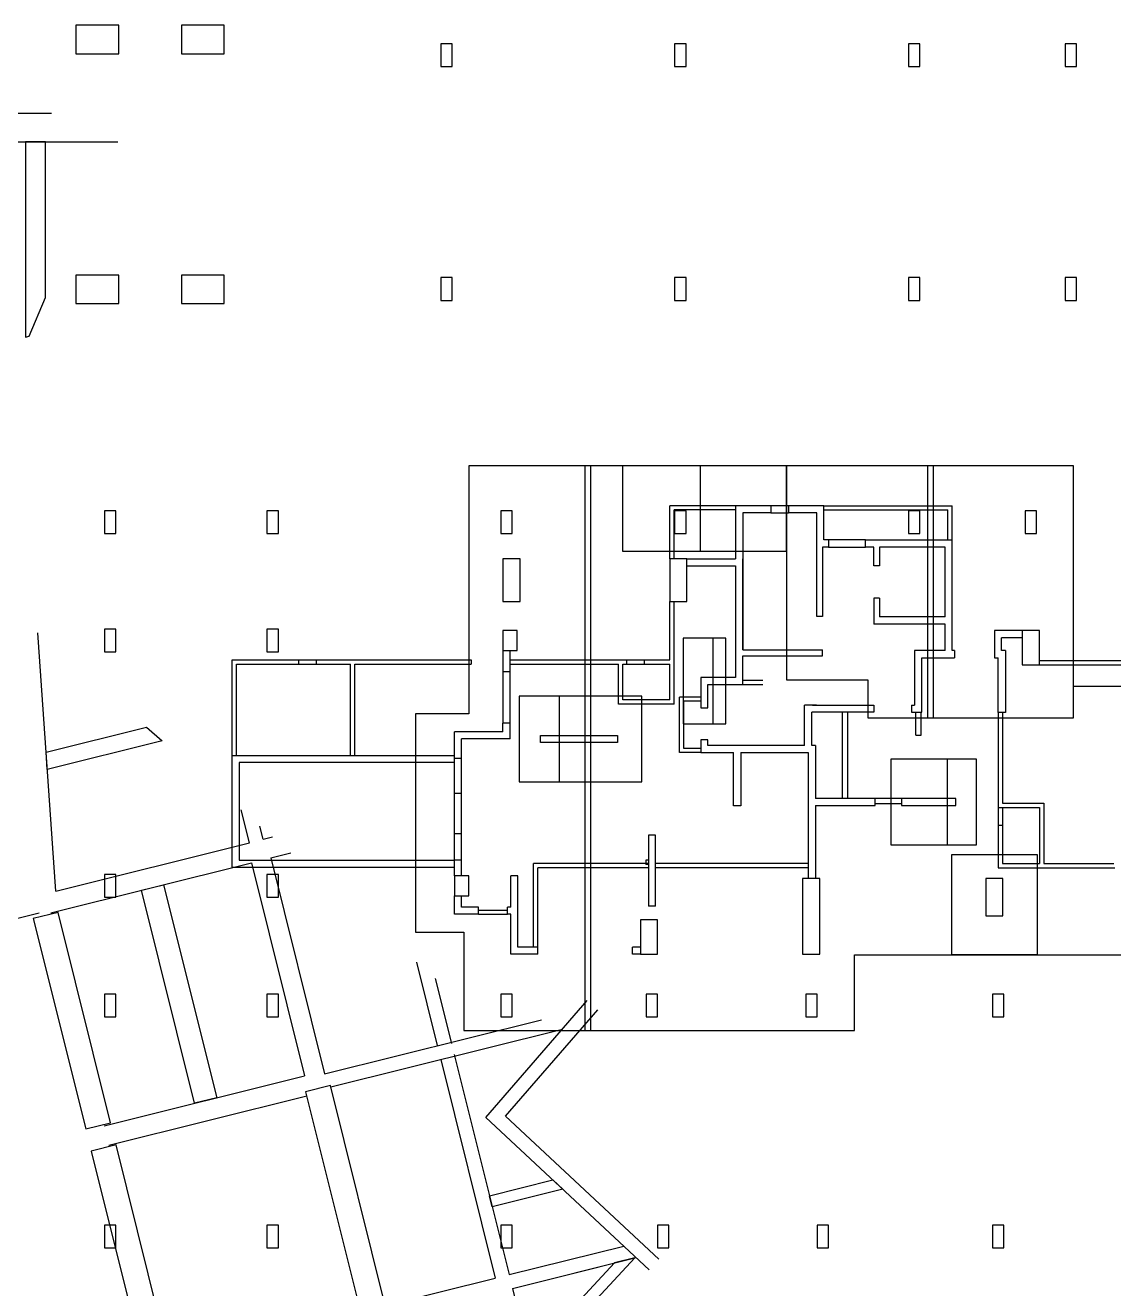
# Model space of a CAD drawing. Header units: metres. Extents: x -681087 to 1033303, y 74272 to 2630761.
# Drawn here: x 268004 to 306188, y 2308376 to 2352688 of the extents above; entities that cross this region are included whole.
import ezdxf

# ---------------------------------------------------------------- set-up
doc = ezdxf.new("R2010")
doc.units = ezdxf.units.M
for name, color, linetype in [('SKELETON_CLEAN', 7, 'Continuous'), ('SKELETON_ISOLATED', 1, 'Continuous'), ('SKELETON_ORIGINAL', 8, 'Continuous')]:
    doc.layers.add(name, color=color, linetype=linetype)

msp = doc.modelspace()

# ---------------------------------------------------------------- linework, layer by layer
at = {"layer": 'SKELETON_CLEAN'}
for p, q in [((271283, 2352688), (269783, 2352688)), ((269783, 2352688), (269783, 2351688)), ((271283, 2351688), (271283, 2352688)), ((274983, 2352688), (273483, 2352688)), ((273483, 2352688), (273483, 2351688)), ((274983, 2351688), (274983, 2352688)), ((269783, 2351688), (271283, 2351688)), ((273483, 2351688), (274983, 2351688)), ((282984, 2352038), (282584, 2352038)), ((282584, 2352038), (282584, 2351238)), ((282984, 2351238), (282984, 2352038)), ((291184, 2352038), (290784, 2352038)), ((290784, 2352038), (290784, 2351238)), ((291184, 2351238), (291184, 2352038)), ((299384, 2352038), (298984, 2352038)), ((298984, 2352038), (298984, 2351238)), ((299384, 2351238), (299384, 2352038)), ((304884, 2352038), (304484, 2352038)), ((304484, 2352038), (304484, 2351238)), ((304884, 2351238), (304884, 2352038)), ((282584, 2351238), (282984, 2351238)), ((290784, 2351238), (291184, 2351238)), ((298984, 2351238), (299384, 2351238)), ((304484, 2351238), (304884, 2351238)), ((263610, 2348604), (271248, 2348604)), ((268711, 2348604), (268011, 2348604)), ((268011, 2348604), (268011, 2341754)), ((268711, 2343139), (268711, 2348604)), ((271283, 2343928), (269783, 2343928)), ((269783, 2343928), (269783, 2342928)), ((271283, 2342928), (271283, 2343928)), ((274983, 2343928), (273483, 2343928)), ((273483, 2343928), (273483, 2342928)), ((274983, 2342928), (274983, 2343928)), ((282984, 2343838), (282584, 2343838)), ((282584, 2343838), (282584, 2343038)), ((282984, 2343038), (282984, 2343838)), ((291184, 2343838), (290784, 2343838)), ((290784, 2343838), (290784, 2343038)), ((291184, 2343038), (291184, 2343838)), ((299384, 2343838), (298984, 2343838)), ((298984, 2343838), (298984, 2343038)), ((299384, 2343038), (299384, 2343838)), ((304884, 2343838), (304484, 2343838)), ((304484, 2343838), (304484, 2343038)), ((304884, 2343038), (304884, 2343838)), ((268136, 2341785), (268711, 2343139)), ((269783, 2342928), (271283, 2342928)), ((273483, 2342928), (274983, 2342928)), ((282584, 2343038), (282984, 2343038)), ((290784, 2343038), (291184, 2343038)), ((298984, 2343038), (299384, 2343038)), ((304484, 2343038), (304884, 2343038)), ((268011, 2341754), (268136, 2341785)), ((283563, 2337238), (283563, 2328533)), ((294708, 2337238), (288958, 2337238)), ((288958, 2337238), (288958, 2334238)), ((304777, 2337238), (289136, 2337238)), ((294708, 2334238), (294708, 2337238)), ((294708, 2337238), (294708, 2329728)), ((304777, 2329498), (304777, 2337238)), ((304777, 2328403), (304777, 2337238)), ((290613, 2333978), (290613, 2335838)), ((292923, 2335838), (290613, 2335838)), ((290763, 2333978), (290763, 2335688)), ((292923, 2335688), (290763, 2335688)), ((292923, 2335838), (292923, 2333978)), ((294163, 2335838), (292923, 2335838)), ((294163, 2335838), (294163, 2335588)), ((294783, 2335838), (294163, 2335838)), ((294783, 2335838), (294783, 2335588)), ((296023, 2335838), (294783, 2335838)), ((296023, 2334638), (296023, 2335838)), ((296023, 2335838), (300523, 2335838)), ((296023, 2335688), (300373, 2335688)), ((300373, 2334638), (300373, 2335688)), ((300523, 2334638), (300523, 2335838)), ((271184, 2335658), (270784, 2335658)), ((270784, 2335658), (270784, 2334858)), ((271184, 2334858), (271184, 2335658)), ((276884, 2335658), (276484, 2335658)), ((276484, 2335658), (276484, 2334858)), ((276884, 2334858), (276884, 2335658)), ((285084, 2335658), (284684, 2335658)), ((284684, 2335658), (284684, 2334858)), ((285084, 2334858), (285084, 2335658)), ((291184, 2335658), (290784, 2335658)), ((290784, 2335658), (290784, 2334858)), ((291184, 2334858), (291184, 2335658)), ((294163, 2335588), (293173, 2335588)), ((294163, 2335588), (294783, 2335588)), ((295773, 2335588), (294783, 2335588)), ((295773, 2331948), (295773, 2335588)), ((299384, 2335658), (298984, 2335658)), ((298984, 2335658), (298984, 2334858)), ((299384, 2334858), (299384, 2335658)), ((303484, 2335658), (303084, 2335658)), ((303084, 2335658), (303084, 2334858)), ((303484, 2334858), (303484, 2335658)), ((270784, 2334858), (271184, 2334858)), ((276484, 2334858), (276884, 2334858)), ((284684, 2334858), (285084, 2334858)), ((290784, 2334858), (291184, 2334858)), ((298984, 2334858), (299384, 2334858)), ((303084, 2334858), (303484, 2334858)), ((296183, 2334388), (295973, 2334388)), ((295973, 2334388), (295973, 2331948)), ((296183, 2334638), (296023, 2334638)), ((296183, 2334638), (296183, 2334388)), ((297483, 2334638), (296183, 2334638)), ((296183, 2334388), (297483, 2334388)), ((297483, 2334388), (297483, 2334638)), ((297483, 2334638), (300523, 2334638)), ((297773, 2334388), (297483, 2334388)), ((297773, 2333733), (297773, 2334388)), ((297973, 2334388), (297973, 2333733)), ((300273, 2334388), (297973, 2334388)), ((300273, 2331938), (300273, 2334388)), ((300523, 2330758), (300523, 2334638)), ((285363, 2333978), (284763, 2333978)), ((284763, 2333978), (284763, 2332478)), ((285363, 2332478), (285363, 2333978)), ((288958, 2334238), (294708, 2334238)), ((291213, 2333978), (290613, 2333978)), ((290613, 2333978), (290613, 2332478)), ((291213, 2332478), (291213, 2333978)), ((291213, 2333978), (292923, 2333978)), ((291213, 2333728), (292923, 2333728)), ((292923, 2333728), (292923, 2329818)), ((297973, 2333733), (297773, 2333733)), ((297773, 2332593), (297773, 2331688)), ((297973, 2332593), (297773, 2332593)), ((297973, 2332593), (297973, 2331938)), ((284763, 2332478), (285363, 2332478)), ((290613, 2332478), (291213, 2332478)), ((290613, 2330433), (290613, 2332478)), ((295973, 2331948), (295773, 2331948)), ((300273, 2331688), (297773, 2331688)), ((300273, 2331938), (297973, 2331938)), ((300273, 2330758), (300273, 2331688)), ((269075, 2322324), (268444, 2331378)), ((271184, 2331508), (270784, 2331508)), ((270784, 2331508), (270784, 2330708)), ((271184, 2330708), (271184, 2331508)), ((276884, 2331508), (276484, 2331508)), ((276484, 2331508), (276484, 2330708)), ((276884, 2330708), (276884, 2331508)), ((285263, 2331458), (284763, 2331458)), ((284763, 2331458), (284763, 2330758)), ((285263, 2330758), (285263, 2331458)), ((302003, 2331458), (302003, 2330508)), ((302978, 2331458), (302003, 2331458)), ((303578, 2331458), (302978, 2331458)), ((302978, 2331458), (302978, 2330258)), ((303578, 2330258), (303578, 2331458)), ((292578, 2331193), (291078, 2331193)), ((291078, 2331193), (291078, 2328193)), ((292578, 2328193), (292578, 2331193)), ((302253, 2330758), (302253, 2331208)), ((302978, 2331208), (302253, 2331208)), ((270784, 2330708), (271184, 2330708)), ((275263, 2330428), (283643, 2330428)), ((275263, 2327078), (275263, 2330428)), ((276484, 2330708), (276884, 2330708)), ((283643, 2330428), (283643, 2330278)), ((284763, 2330758), (284763, 2330028)), ((284763, 2330758), (285263, 2330758)), ((285013, 2330028), (285013, 2330758)), ((285013, 2330428), (290613, 2330428)), ((293173, 2330778), (295973, 2330778)), ((293173, 2330578), (295973, 2330578)), ((293173, 2329568), (293173, 2330578)), ((295973, 2330578), (295973, 2330778)), ((299203, 2330758), (299203, 2328848)), ((300273, 2330758), (299203, 2330758)), ((299453, 2328598), (299453, 2330508)), ((299453, 2330508), (300603, 2330508)), ((300603, 2330758), (300523, 2330758)), ((300603, 2330758), (300603, 2330508)), ((302003, 2330508), (302138, 2330508)), ((302138, 2328588), (302138, 2330508)), ((302388, 2330758), (302253, 2330758)), ((302388, 2330758), (302388, 2328588)), ((275413, 2327078), (275413, 2330278)), ((275413, 2330278), (279413, 2330278)), ((279413, 2327078), (279413, 2330278)), ((279563, 2327078), (279563, 2330278)), ((279563, 2330278), (283643, 2330278)), ((284763, 2330028), (285013, 2330028)), ((284763, 2330028), (284763, 2328208)), ((285013, 2330278), (288813, 2330278)), ((285013, 2328208), (285013, 2330028)), ((288813, 2328878), (288813, 2330278)), ((288963, 2329028), (288963, 2330278)), ((288963, 2330278), (290613, 2330278)), ((290613, 2329028), (290613, 2330278)), ((302978, 2330258), (303578, 2330258)), ((303578, 2330258), (309673, 2330258)), ((292923, 2329818), (291703, 2329818)), ((291703, 2329818), (291703, 2328748)), ((291953, 2328748), (291953, 2329568)), ((291953, 2329568), (293173, 2329568)), ((293173, 2329568), (293873, 2329568)), ((294708, 2329728), (297563, 2329728)), ((297563, 2329728), (297563, 2328403)), ((308748, 2329498), (304777, 2329498)), ((289632, 2329158), (285333, 2329158)), ((285333, 2329158), (285333, 2326158)), ((290613, 2329028), (288963, 2329028)), ((289632, 2326158), (289632, 2329158)), ((290953, 2327178), (290953, 2329128)), ((291703, 2329128), (290953, 2329128)), ((290763, 2328878), (288813, 2328878)), ((291103, 2327328), (291103, 2328978)), ((291703, 2328978), (291103, 2328978)), ((291703, 2328748), (291953, 2328748)), ((295343, 2327428), (295343, 2328848)), ((295763, 2328848), (295343, 2328848)), ((295593, 2327428), (295593, 2328598)), ((295623, 2328848), (297773, 2328848)), ((297773, 2328848), (297773, 2328598)), ((299093, 2328848), (299093, 2328598)), ((299093, 2328848), (299203, 2328848)), ((299093, 2328598), (299453, 2328598)), ((299243, 2327793), (299243, 2328598)), ((299433, 2327793), (299433, 2328598)), ((302138, 2328588), (302138, 2323138)), ((302388, 2328588), (302138, 2328588)), ((302288, 2328588), (302288, 2325408)), ((283563, 2328533), (281688, 2328533)), ((281688, 2328533), (281688, 2320883)), ((284763, 2327908), (284763, 2328208)), ((285013, 2328208), (284763, 2328208)), ((285013, 2327658), (285013, 2328208)), ((291078, 2328193), (292578, 2328193)), ((297563, 2328403), (304777, 2328403)), ((268735, 2327191), (272253, 2328066)), ((272253, 2328066), (272806, 2327586)), ((284763, 2327908), (283063, 2327908)), ((283063, 2326968), (283063, 2327908)), ((286083, 2327533), (286083, 2327783)), ((286083, 2327783), (288783, 2327783)), ((288783, 2327783), (288783, 2327533)), ((299243, 2327793), (299433, 2327793)), ((272806, 2327586), (268778, 2326583)), ((285013, 2327658), (283313, 2327658)), ((283313, 2326968), (283313, 2327658)), ((288783, 2327533), (286083, 2327533)), ((291703, 2327328), (291103, 2327328)), ((291953, 2327628), (291703, 2327628)), ((291703, 2327628), (291703, 2327178)), ((291953, 2327428), (291953, 2327628)), ((295343, 2327428), (291953, 2327428)), ((295723, 2327428), (295593, 2327428)), ((295723, 2327428), (295723, 2325573)), ((268778, 2326583), (268735, 2327191)), ((275263, 2327078), (283063, 2327078)), ((275263, 2323158), (275263, 2327078)), ((275513, 2326828), (275513, 2323408)), ((283063, 2326828), (275513, 2326828)), ((283313, 2326968), (283063, 2326968)), ((283063, 2325748), (283063, 2326968)), ((283313, 2325748), (283313, 2326968)), ((291703, 2327178), (290953, 2327178)), ((291703, 2327178), (292853, 2327178)), ((292853, 2325308), (292853, 2327178)), ((293103, 2327178), (293103, 2325308)), ((293103, 2327178), (295473, 2327178)), ((295473, 2327178), (295473, 2322758)), ((301373, 2326948), (298373, 2326948)), ((298373, 2326948), (298373, 2323948)), ((301373, 2323948), (301373, 2326948)), ((285333, 2326158), (289632, 2326158)), ((283313, 2325748), (283063, 2325748)), ((283063, 2324328), (283063, 2325748)), ((283313, 2324328), (283313, 2325748)), ((297823, 2325573), (295723, 2325573)), ((297823, 2325323), (297823, 2325573)), ((298743, 2325573), (297823, 2325573)), ((300643, 2325573), (298743, 2325573)), ((298743, 2325573), (298743, 2325323)), ((300643, 2325323), (300643, 2325573)), ((275867, 2324018), (275579, 2325175)), ((293103, 2325308), (292853, 2325308)), ((295723, 2325323), (297823, 2325323)), ((295723, 2325323), (295723, 2322758)), ((298743, 2325323), (300643, 2325323)), ((302138, 2325258), (303588, 2325258)), ((302288, 2325408), (303738, 2325408)), ((302288, 2325258), (302288, 2323288)), ((303588, 2325258), (303588, 2323288)), ((303738, 2325408), (303738, 2323288)), ((276352, 2324139), (276236, 2324604)), ((276352, 2324139), (276678, 2324220)), ((283313, 2324328), (283063, 2324328)), ((283063, 2323408), (283063, 2324328)), ((283313, 2323408), (283313, 2324328)), ((290118, 2324288), (289868, 2324288)), ((289868, 2324288), (289868, 2321788)), ((290118, 2321788), (290118, 2324288)), ((269075, 2322324), (275867, 2324018)), ((298373, 2323948), (301373, 2323948)), ((268905, 2321561), (275939, 2323314)), ((275513, 2323408), (283063, 2323408)), ((275939, 2323314), (277802, 2315843)), ((276619, 2323484), (277322, 2323659)), ((276619, 2323484), (278506, 2315916)), ((283313, 2323408), (283063, 2323408)), ((283063, 2322858), (283063, 2323408)), ((283313, 2322858), (283313, 2323408)), ((289868, 2323288), (285833, 2323288)), ((285833, 2320358), (285833, 2323288)), ((289868, 2323408), (289768, 2323408)), ((289768, 2323408), (289768, 2323258)), ((300503, 2323608), (303503, 2323608)), ((300503, 2320083), (300503, 2323608)), ((302288, 2323288), (303588, 2323288)), ((303503, 2323608), (303503, 2320083)), ((303738, 2323288), (306188, 2323288)), ((271184, 2322908), (270784, 2322908)), ((270784, 2322908), (270784, 2322108)), ((271184, 2322108), (271184, 2322908)), ((275263, 2323158), (283063, 2323158)), ((276884, 2322908), (276484, 2322908)), ((276484, 2322908), (276484, 2322108)), ((276884, 2322108), (276884, 2322908)), ((283563, 2322858), (283063, 2322858)), ((283063, 2322858), (283063, 2322158)), ((283563, 2322158), (283563, 2322858)), ((285283, 2322858), (285033, 2322858)), ((285033, 2321758), (285033, 2322858)), ((285283, 2320358), (285283, 2322858)), ((289868, 2323138), (285983, 2323138)), ((285983, 2320358), (285983, 2323138)), ((289868, 2323258), (289768, 2323258)), ((302138, 2323138), (306223, 2323138)), ((272083, 2322353), (272859, 2322546)), ((272859, 2322546), (274722, 2315075)), ((295873, 2322758), (295273, 2322758)), ((295273, 2322758), (295273, 2320108)), ((295873, 2320108), (295873, 2322758)), ((302303, 2322758), (301703, 2322758)), ((301703, 2322758), (301703, 2321458)), ((302303, 2321458), (302303, 2322758)), ((270784, 2322108), (271184, 2322108)), ((273945, 2314882), (272083, 2322353)), ((276484, 2322108), (276884, 2322108)), ((283063, 2322158), (283563, 2322158)), ((283063, 2321508), (283063, 2322158)), ((283313, 2321758), (283313, 2322158)), ((269160, 2321573), (268287, 2321355)), ((270998, 2314198), (269160, 2321573)), ((283898, 2321508), (283063, 2321508)), ((283898, 2321758), (283313, 2321758)), ((283898, 2321508), (283898, 2321758)), ((283898, 2321508), (284918, 2321508)), ((285033, 2321758), (284918, 2321758)), ((284918, 2321508), (284918, 2321758)), ((285033, 2321508), (284918, 2321508)), ((285033, 2320108), (285033, 2321508)), ((290118, 2321788), (289868, 2321788)), ((268287, 2321355), (270125, 2313981)), ((290183, 2321308), (289583, 2321308)), ((289583, 2321308), (289583, 2320108)), ((290183, 2320108), (290183, 2321308)), ((301703, 2321458), (302303, 2321458)), ((281688, 2320883), (283384, 2320883)), ((283384, 2320883), (283384, 2317428)), ((285983, 2320358), (285283, 2320358)), ((285983, 2320108), (285983, 2320358)), ((289303, 2320108), (289303, 2320358)), ((289583, 2320358), (289303, 2320358)), ((285983, 2320108), (285033, 2320108)), ((289583, 2320108), (289303, 2320108)), ((289583, 2320108), (290183, 2320108)), ((295273, 2320108), (295873, 2320108)), ((297098, 2317428), (297098, 2320083)), ((297098, 2320083), (309251, 2320083)), ((303503, 2320083), (300503, 2320083)), ((271184, 2318708), (270784, 2318708)), ((270784, 2318708), (270784, 2317908)), ((271184, 2317908), (271184, 2318708)), ((276884, 2318708), (276484, 2318708)), ((276484, 2318708), (276484, 2317908)), ((276884, 2317908), (276884, 2318708)), ((284157, 2314387), (287716, 2318481)), ((285084, 2318708), (284684, 2318708)), ((284684, 2318708), (284684, 2317908)), ((285084, 2317908), (285084, 2318708)), ((290184, 2318708), (289784, 2318708)), ((289784, 2318708), (289784, 2317908)), ((290184, 2317908), (290184, 2318708)), ((295784, 2318708), (295384, 2318708)), ((295384, 2318708), (295384, 2317908)), ((295784, 2317908), (295784, 2318708)), ((302334, 2318708), (301934, 2318708)), ((301934, 2318708), (301934, 2317908)), ((302334, 2317908), (302334, 2318708)), ((284851, 2314424), (288093, 2318153)), ((270784, 2317908), (271184, 2317908)), ((276484, 2317908), (276884, 2317908)), ((278506, 2315916), (286108, 2317811)), ((284684, 2317908), (285084, 2317908)), ((289784, 2317908), (290184, 2317908)), ((295384, 2317908), (295784, 2317908)), ((301934, 2317908), (302334, 2317908)), ((283384, 2317428), (297098, 2317428)), ((282579, 2316416), (284491, 2308751)), ((283052, 2316585), (284976, 2308872)), ((270768, 2314089), (277802, 2315843)), ((278713, 2315503), (277839, 2315286)), ((277839, 2315286), (279774, 2307523)), ((280647, 2307741), (278713, 2315503)), ((274722, 2315075), (273945, 2314882)), ((290231, 2309407), (284851, 2314424)), ((270125, 2313981), (270998, 2314198)), ((289890, 2309041), (284157, 2314387)), ((271193, 2313422), (270319, 2313205)), ((270319, 2313205), (272157, 2305830)), ((273030, 2306048), (271193, 2313422)), ((284286, 2311636), (286512, 2312191)), ((286512, 2312191), (286861, 2311866)), ((286861, 2311866), (284383, 2311248)), ((284383, 2311248), (284286, 2311636)), ((271184, 2310608), (270784, 2310608)), ((270784, 2310608), (270784, 2309808)), ((271184, 2309808), (271184, 2310608)), ((276884, 2310608), (276484, 2310608)), ((276484, 2310608), (276484, 2309808)), ((276884, 2309808), (276884, 2310608)), ((285084, 2310608), (284684, 2310608)), ((284684, 2310608), (284684, 2309808)), ((285084, 2309808), (285084, 2310608)), ((290584, 2310608), (290184, 2310608)), ((290184, 2310608), (290184, 2309808)), ((290584, 2309808), (290584, 2310608)), ((296184, 2310608), (295784, 2310608)), ((295784, 2310608), (295784, 2309808)), ((296184, 2309808), (296184, 2310608)), ((302334, 2310608), (301934, 2310608)), ((301934, 2310608), (301934, 2309808)), ((302334, 2309808), (302334, 2310608)), ((270784, 2309808), (271184, 2309808)), ((276484, 2309808), (276884, 2309808)), ((284684, 2309808), (285084, 2309808)), ((284976, 2308872), (288997, 2309874)), ((290184, 2309808), (290584, 2309808)), ((295784, 2309808), (296184, 2309808)), ((301934, 2309808), (302334, 2309808)), ((288676, 2309279), (285676, 2306062)), ((285792, 2305599), (289389, 2309457)), ((280635, 2307789), (284491, 2308751))]:
    msp.add_line(p, q, dxfattribs=at)
at = {"layer": 'SKELETON_ISOLATED'}
for p, q in [((263711, 2349604), (268930, 2349604)), ((287638, 2337238), (287638, 2317428)), ((287838, 2337238), (287838, 2317428)), ((291677, 2337238), (291677, 2334238)), ((299659, 2337238), (299659, 2328403)), ((299859, 2337238), (299859, 2328403)), ((293173, 2333183), (293173, 2332378)), ((290763, 2329583), (290763, 2332478)), ((292129, 2331193), (292129, 2328193)), ((277593, 2330428), (277593, 2330278)), ((278213, 2330428), (278213, 2330278)), ((289093, 2330428), (289093, 2330278)), ((289713, 2330428), (289713, 2330278)), ((303578, 2330408), (309673, 2330408)), ((293173, 2329718), (293873, 2329718)), ((286737, 2329158), (286737, 2326160)), ((297708, 2328598), (295658, 2328598)), ((296658, 2328598), (296658, 2325573)), ((296848, 2328598), (296848, 2325573)), ((300344, 2326948), (300344, 2323948)), ((298743, 2325383), (297823, 2325383)), ((302138, 2324638), (302288, 2324638)), ((295473, 2323288), (290118, 2323288)), ((295473, 2323138), (290118, 2323138)), ((261021, 2319698), (268493, 2321561)), ((283898, 2321658), (284918, 2321658)), ((281728, 2319829), (282458, 2316901)), ((282386, 2319258), (282956, 2316974)), ((278725, 2315455), (286846, 2317480)), ((270937, 2313410), (277876, 2315140)), ((287243, 2308922), (289055, 2309373)), ((285097, 2308386), (285965, 2304905))]:
    msp.add_line(p, q, dxfattribs=at)
at = {"layer": 'SKELETON_ORIGINAL'}
for p, q in [((271283, 2352688), (269783, 2352688)), ((269783, 2352688), (269783, 2351688)), ((271283, 2352688), (269783, 2352688)), ((269783, 2352688), (269783, 2351688)), ((271283, 2351688), (271283, 2352688)), ((271283, 2351688), (271283, 2352688)), ((274983, 2352688), (273483, 2352688)), ((273483, 2352688), (273483, 2351688)), ((274983, 2352688), (273483, 2352688)), ((273483, 2352688), (273483, 2351688)), ((274983, 2351688), (274983, 2352688)), ((274983, 2351688), (274983, 2352688)), ((269783, 2351688), (271283, 2351688)), ((269783, 2351688), (271283, 2351688)), ((273483, 2351688), (274983, 2351688)), ((273483, 2351688), (274983, 2351688)), ((282984, 2352038), (282584, 2352038)), ((282584, 2352038), (282584, 2351238)), ((282984, 2351238), (282984, 2352038)), ((291184, 2352038), (290784, 2352038)), ((290784, 2352038), (290784, 2351238)), ((291184, 2351238), (291184, 2352038)), ((299384, 2352038), (298984, 2352038)), ((298984, 2352038), (298984, 2351238)), ((299384, 2351238), (299384, 2352038)), ((304884, 2352038), (304484, 2352038)), ((304484, 2352038), (304484, 2351238)), ((304884, 2351238), (304884, 2352038)), ((282584, 2351238), (282984, 2351238)), ((290784, 2351238), (291184, 2351238)), ((298984, 2351238), (299384, 2351238)), ((304484, 2351238), (304884, 2351238)), ((263711, 2349604), (268930, 2349604)), ((263610, 2348604), (271248, 2348604)), ((268711, 2348604), (268011, 2348604)), ((268011, 2348604), (268011, 2341754)), ((268711, 2343139), (268711, 2348604)), ((271283, 2343928), (269783, 2343928)), ((269783, 2343928), (269783, 2342928)), ((271283, 2343928), (269783, 2343928)), ((269783, 2343928), (269783, 2342928)), ((271283, 2342928), (271283, 2343928)), ((271283, 2342928), (271283, 2343928)), ((274983, 2343928), (273483, 2343928)), ((273483, 2343928), (273483, 2342928)), ((274983, 2343928), (273483, 2343928)), ((273483, 2343928), (273483, 2342928)), ((274983, 2342928), (274983, 2343928)), ((274983, 2342928), (274983, 2343928)), ((282984, 2343838), (282584, 2343838)), ((282584, 2343838), (282584, 2343038)), ((282984, 2343038), (282984, 2343838)), ((291184, 2343838), (290784, 2343838)), ((290784, 2343838), (290784, 2343038)), ((291184, 2343038), (291184, 2343838)), ((299384, 2343838), (298984, 2343838)), ((298984, 2343838), (298984, 2343038)), ((299384, 2343038), (299384, 2343838)), ((304884, 2343838), (304484, 2343838)), ((304484, 2343838), (304484, 2343038)), ((304884, 2343038), (304884, 2343838)), ((268136, 2341785), (268711, 2343139)), ((269783, 2342928), (271283, 2342928)), ((269783, 2342928), (271283, 2342928)), ((273483, 2342928), (274983, 2342928)), ((273483, 2342928), (274983, 2342928)), ((282584, 2343038), (282984, 2343038)), ((290784, 2343038), (291184, 2343038)), ((298984, 2343038), (299384, 2343038)), ((304484, 2343038), (304884, 2343038)), ((268011, 2341754), (268136, 2341785)), ((304777, 2337238), (283563, 2337238)), ((283563, 2337238), (283563, 2328533)), ((304777, 2337238), (283563, 2337238)), ((283563, 2337238), (283563, 2328533)), ((287638, 2337238), (287638, 2317428)), ((287838, 2337238), (287838, 2317428)), ((294708, 2337238), (288958, 2337238)), ((288958, 2337238), (288958, 2334238)), ((291677, 2337238), (291677, 2334238)), ((294708, 2334238), (294708, 2337238)), ((294708, 2337238), (294708, 2329728)), ((304777, 2337238), (294708, 2337238)), ((299659, 2337238), (299659, 2328403)), ((299859, 2337238), (299859, 2328403)), ((304777, 2329498), (304777, 2337238)), ((304777, 2328403), (304777, 2337238)), ((304777, 2329498), (304777, 2337238)), ((290613, 2333978), (290613, 2335838)), ((292923, 2335838), (290613, 2335838)), ((290763, 2333978), (290763, 2335688)), ((292923, 2335688), (290763, 2335688)), ((292923, 2335838), (292923, 2333978)), ((294163, 2335838), (292923, 2335838)), ((294163, 2335838), (294163, 2335588)), ((294783, 2335838), (294163, 2335838)), ((294783, 2335838), (294783, 2335588)), ((296023, 2335838), (294783, 2335838)), ((296023, 2334638), (296023, 2335838)), ((296023, 2335838), (300523, 2335838)), ((296023, 2335688), (300373, 2335688)), ((300373, 2334638), (300373, 2335688)), ((300523, 2334638), (300523, 2335838)), ((271184, 2335658), (270784, 2335658)), ((270784, 2335658), (270784, 2334858)), ((271184, 2334858), (271184, 2335658)), ((276884, 2335658), (276484, 2335658)), ((276484, 2335658), (276484, 2334858)), ((276884, 2334858), (276884, 2335658)), ((285084, 2335658), (284684, 2335658)), ((284684, 2335658), (284684, 2334858)), ((285084, 2334858), (285084, 2335658)), ((291184, 2335658), (290784, 2335658)), ((290784, 2335658), (290784, 2334858)), ((291184, 2334858), (291184, 2335658)), ((293173, 2335588), (293173, 2330778)), ((294163, 2335588), (293173, 2335588)), ((294163, 2335588), (294783, 2335588)), ((295773, 2335588), (294783, 2335588)), ((295773, 2331948), (295773, 2335588)), ((299384, 2335658), (298984, 2335658)), ((298984, 2335658), (298984, 2334858)), ((299384, 2334858), (299384, 2335658)), ((303484, 2335658), (303084, 2335658)), ((303084, 2335658), (303084, 2334858)), ((303484, 2334858), (303484, 2335658)), ((270784, 2334858), (271184, 2334858)), ((276484, 2334858), (276884, 2334858)), ((284684, 2334858), (285084, 2334858)), ((290784, 2334858), (291184, 2334858)), ((298984, 2334858), (299384, 2334858)), ((303084, 2334858), (303484, 2334858)), ((296183, 2334388), (295973, 2334388)), ((295973, 2334388), (295973, 2331948)), ((296183, 2334638), (296023, 2334638)), ((296183, 2334638), (296183, 2334388)), ((297483, 2334638), (296183, 2334638)), ((296183, 2334388), (297483, 2334388)), ((297483, 2334388), (297483, 2334638)), ((297483, 2334638), (300523, 2334638)), ((297773, 2334388), (297483, 2334388)), ((297773, 2333733), (297773, 2334388)), ((297973, 2334388), (297973, 2333733)), ((300273, 2334388), (297973, 2334388)), ((300273, 2331938), (300273, 2334388)), ((300523, 2330758), (300523, 2334638)), ((285363, 2333978), (284763, 2333978)), ((284763, 2333978), (284763, 2332478)), ((285363, 2333978), (284763, 2333978)), ((284763, 2333978), (284763, 2332478)), ((285363, 2332478), (285363, 2333978)), ((285363, 2332478), (285363, 2333978)), ((288958, 2334238), (294708, 2334238)), ((291213, 2333978), (290613, 2333978)), ((290613, 2333978), (290613, 2332478)), ((291213, 2333978), (290613, 2333978)), ((290613, 2333978), (290613, 2332478)), ((291213, 2332478), (291213, 2333978)), ((291213, 2332478), (291213, 2333978)), ((291213, 2333978), (292923, 2333978)), ((293173, 2330778), (293173, 2333978)), ((291213, 2333728), (292923, 2333728)), ((292923, 2333728), (292923, 2329818)), ((297973, 2333733), (297773, 2333733)), ((297773, 2332593), (297773, 2331688)), ((297973, 2332593), (297773, 2332593)), ((297973, 2332593), (297973, 2331938)), ((284763, 2332478), (285363, 2332478)), ((284763, 2332478), (285363, 2332478)), ((290613, 2332478), (291213, 2332478)), ((290613, 2330428), (290613, 2332478)), ((290613, 2332478), (291213, 2332478)), ((290613, 2330438), (290613, 2332478)), ((290763, 2328878), (290763, 2332478)), ((290763, 2330288), (290763, 2332478)), ((295973, 2331948), (295773, 2331948)), ((300273, 2331688), (297773, 2331688)), ((300273, 2331938), (297973, 2331938)), ((300273, 2330758), (300273, 2331688)), ((269075, 2322324), (268444, 2331378)), ((271184, 2331508), (270784, 2331508)), ((270784, 2331508), (270784, 2330708)), ((271184, 2330708), (271184, 2331508)), ((276884, 2331508), (276484, 2331508)), ((276484, 2331508), (276484, 2330708)), ((276884, 2330708), (276884, 2331508)), ((285263, 2331458), (284763, 2331458)), ((284763, 2331458), (284763, 2330758)), ((285263, 2330758), (285263, 2331458)), ((302003, 2331458), (302003, 2330508)), ((302978, 2331458), (302003, 2331458)), ((303578, 2331458), (302978, 2331458)), ((302978, 2331458), (302978, 2330258)), ((303578, 2331458), (302978, 2331458)), ((302978, 2331458), (302978, 2330258)), ((303578, 2330258), (303578, 2331458)), ((303578, 2330258), (303578, 2331458)), ((292578, 2331193), (291078, 2331193)), ((291078, 2331193), (291078, 2328193)), ((292129, 2331193), (292129, 2328193)), ((292578, 2328193), (292578, 2331193)), ((302253, 2330758), (302253, 2331208)), ((302978, 2331208), (302253, 2331208)), ((270784, 2330708), (271184, 2330708)), ((275263, 2330428), (283643, 2330428)), ((275263, 2327078), (275263, 2330428)), ((276484, 2330708), (276884, 2330708)), ((277593, 2330428), (277593, 2330278)), ((278213, 2330428), (278213, 2330278)), ((283643, 2330428), (283643, 2330278)), ((284763, 2330758), (284763, 2330028)), ((284763, 2330758), (285263, 2330758)), ((285013, 2330028), (285013, 2330758)), ((285013, 2330428), (290613, 2330428)), ((289093, 2330428), (289093, 2330278)), ((289713, 2330428), (289713, 2330278)), ((293173, 2330778), (295973, 2330778)), ((293173, 2330578), (295973, 2330578)), ((293173, 2329568), (293173, 2330578)), ((295973, 2330578), (295973, 2330778)), ((299203, 2330758), (299203, 2328848)), ((300273, 2330758), (299203, 2330758)), ((299453, 2328598), (299453, 2330508)), ((299453, 2330508), (300603, 2330508)), ((300603, 2330758), (300523, 2330758)), ((300603, 2330758), (300603, 2330508)), ((302003, 2330508), (302138, 2330508)), ((302138, 2328588), (302138, 2330508)), ((302388, 2330758), (302253, 2330758)), ((302388, 2330758), (302388, 2328588)), ((303578, 2330408), (309673, 2330408)), ((275413, 2327078), (275413, 2330278)), ((275413, 2330278), (279413, 2330278)), ((279413, 2327078), (279413, 2330278)), ((279563, 2327078), (279563, 2330278)), ((279563, 2330278), (283643, 2330278)), ((284763, 2330028), (285013, 2330028)), ((284763, 2330028), (284763, 2328208)), ((285013, 2330278), (288813, 2330278)), ((285013, 2328208), (285013, 2330028)), ((288813, 2328878), (288813, 2330278)), ((288963, 2329028), (288963, 2330278)), ((288963, 2330278), (290613, 2330278)), ((290613, 2329028), (290613, 2330278)), ((302978, 2330258), (303578, 2330258)), ((302978, 2330258), (303578, 2330258)), ((303578, 2330258), (309673, 2330258)), ((292923, 2329818), (291703, 2329818)), ((291703, 2329818), (291703, 2328748)), ((291953, 2328748), (291953, 2329568)), ((291953, 2329568), (293173, 2329568)), ((293173, 2329718), (293873, 2329718)), ((293173, 2329568), (293873, 2329568)), ((294708, 2329728), (297563, 2329728)), ((297563, 2329728), (297563, 2328403)), ((308748, 2329498), (304777, 2329498)), ((308748, 2329498), (304777, 2329498)), ((289632, 2329158), (285333, 2329158)), ((285333, 2329158), (285333, 2326158)), ((286737, 2329158), (286737, 2326160)), ((290613, 2329028), (288963, 2329028)), ((289632, 2326158), (289632, 2329158)), ((290953, 2327178), (290953, 2329128)), ((291703, 2329128), (290953, 2329128)), ((290763, 2328878), (288813, 2328878)), ((291103, 2327328), (291103, 2328978)), ((291703, 2328978), (291103, 2328978)), ((291703, 2328748), (291953, 2328748)), ((295343, 2327428), (295343, 2328848)), ((295763, 2328848), (295343, 2328848)), ((295593, 2327428), (295593, 2328598)), ((297643, 2328598), (295593, 2328598)), ((295623, 2328848), (297773, 2328848)), ((297773, 2328598), (295723, 2328598)), ((296658, 2328598), (296658, 2325573)), ((296848, 2328598), (296848, 2325573)), ((297773, 2328848), (297773, 2328598)), ((299093, 2328848), (299093, 2328598)), ((299093, 2328848), (299203, 2328848)), ((299093, 2328598), (299453, 2328598)), ((299243, 2327793), (299243, 2328598)), ((299433, 2327793), (299433, 2328598)), ((302138, 2328588), (302138, 2323138)), ((302388, 2328588), (302138, 2328588)), ((302288, 2328588), (302288, 2325408)), ((283563, 2328533), (281688, 2328533)), ((281688, 2328533), (281688, 2320883)), ((283563, 2328533), (281688, 2328533)), ((281688, 2328533), (281688, 2320883)), ((284763, 2327908), (284763, 2328208)), ((285013, 2328208), (284763, 2328208)), ((285013, 2327658), (285013, 2328208)), ((291078, 2328193), (292578, 2328193)), ((297563, 2328403), (304777, 2328403)), ((268735, 2327191), (272253, 2328066)), ((272253, 2328066), (272806, 2327586)), ((284763, 2327908), (283063, 2327908)), ((283063, 2326968), (283063, 2327908)), ((286083, 2327533), (286083, 2327783)), ((286083, 2327783), (288783, 2327783)), ((288783, 2327783), (288783, 2327533)), ((299243, 2327793), (299433, 2327793)), ((272806, 2327586), (268778, 2326583)), ((285013, 2327658), (283313, 2327658)), ((283313, 2326968), (283313, 2327658)), ((288783, 2327533), (286083, 2327533)), ((291703, 2327328), (291103, 2327328)), ((291953, 2327628), (291703, 2327628)), ((291703, 2327628), (291703, 2327178)), ((291953, 2327428), (291953, 2327628)), ((295343, 2327428), (291953, 2327428)), ((295723, 2327428), (295593, 2327428)), ((295723, 2327428), (295723, 2325573)), ((268778, 2326583), (268735, 2327191)), ((275263, 2327078), (283063, 2327078)), ((275263, 2323158), (275263, 2327078)), ((275513, 2326828), (275513, 2323408)), ((283063, 2326828), (275513, 2326828)), ((283313, 2326968), (283063, 2326968)), ((283063, 2325748), (283063, 2326968)), ((283313, 2325748), (283313, 2326968)), ((291703, 2327178), (290953, 2327178)), ((291703, 2327178), (292853, 2327178)), ((292853, 2325308), (292853, 2327178)), ((293103, 2327178), (293103, 2325308)), ((293103, 2327178), (295473, 2327178)), ((295473, 2327178), (295473, 2322758)), ((301373, 2326948), (298373, 2326948)), ((298373, 2326948), (298373, 2323948)), ((300344, 2326948), (300344, 2323948)), ((301373, 2323948), (301373, 2326948)), ((285333, 2326158), (289632, 2326158)), ((283313, 2325748), (283063, 2325748)), ((283063, 2324328), (283063, 2325748)), ((283313, 2324328), (283313, 2325748)), ((297823, 2325573), (295723, 2325573)), ((297823, 2325323), (297823, 2325573)), ((298743, 2325573), (297823, 2325573)), ((300643, 2325573), (298743, 2325573)), ((298743, 2325573), (298743, 2325323)), ((300643, 2325323), (300643, 2325573)), ((275867, 2324018), (275579, 2325175)), ((293103, 2325308), (292853, 2325308)), ((295723, 2325323), (297823, 2325323)), ((295723, 2325323), (295723, 2322758)), ((298743, 2325383), (297823, 2325383)), ((298743, 2325323), (300643, 2325323)), ((302138, 2325258), (303588, 2325258)), ((302288, 2325408), (303738, 2325408)), ((302288, 2325258), (302288, 2323288)), ((303588, 2325258), (303588, 2323288)), ((303738, 2325408), (303738, 2323288)), ((276352, 2324139), (276236, 2324604)), ((302138, 2324638), (302288, 2324638)), ((276352, 2324139), (276678, 2324220)), ((283313, 2324328), (283063, 2324328)), ((283063, 2323408), (283063, 2324328)), ((283313, 2323408), (283313, 2324328)), ((290118, 2324288), (289868, 2324288)), ((289868, 2324288), (289868, 2321788)), ((290118, 2321788), (290118, 2324288)), ((269075, 2322324), (275867, 2324018)), ((298373, 2323948), (301373, 2323948)), ((268905, 2321561), (275939, 2323314)), ((275513, 2323408), (283063, 2323408)), ((275939, 2323314), (277802, 2315843)), ((276619, 2323484), (277322, 2323659)), ((276619, 2323484), (278506, 2315916)), ((283313, 2323408), (283063, 2323408)), ((283063, 2322858), (283063, 2323408)), ((283313, 2322858), (283313, 2323408)), ((289868, 2323288), (285833, 2323288)), ((285833, 2320358), (285833, 2323288)), ((289868, 2323408), (289768, 2323408)), ((289768, 2323408), (289768, 2323258)), ((295473, 2323288), (290118, 2323288)), ((300503, 2323608), (303503, 2323608)), ((300503, 2320083), (300503, 2323608)), ((300503, 2323608), (303503, 2323608)), ((300503, 2320083), (300503, 2323608)), ((302288, 2323288), (303588, 2323288)), ((303503, 2323608), (303503, 2320083)), ((303503, 2323608), (303503, 2320083)), ((303738, 2323288), (306188, 2323288)), ((271184, 2322908), (270784, 2322908)), ((270784, 2322908), (270784, 2322108)), ((271184, 2322108), (271184, 2322908)), ((275263, 2323158), (283063, 2323158)), ((276884, 2322908), (276484, 2322908)), ((276484, 2322908), (276484, 2322108)), ((276884, 2322108), (276884, 2322908)), ((283563, 2322858), (283063, 2322858)), ((283063, 2322858), (283063, 2322158)), ((283563, 2322158), (283563, 2322858)), ((285283, 2322858), (285033, 2322858)), ((285033, 2321758), (285033, 2322858)), ((285283, 2320358), (285283, 2322858)), ((289868, 2323138), (285983, 2323138)), ((285983, 2320358), (285983, 2323138)), ((289868, 2323258), (289768, 2323258)), ((295473, 2323138), (290118, 2323138)), ((302138, 2323138), (306223, 2323138)), ((272083, 2322353), (272859, 2322546)), ((272859, 2322546), (274722, 2315075)), ((295873, 2322758), (295273, 2322758)), ((295273, 2322758), (295273, 2320108)), ((295873, 2322758), (295273, 2322758)), ((295273, 2322758), (295273, 2320108)), ((295873, 2320108), (295873, 2322758)), ((295873, 2320108), (295873, 2322758)), ((302303, 2322758), (301703, 2322758)), ((301703, 2322758), (301703, 2321458)), ((302303, 2322758), (301703, 2322758)), ((301703, 2322758), (301703, 2321458)), ((302303, 2321458), (302303, 2322758)), ((302303, 2321458), (302303, 2322758)), ((270784, 2322108), (271184, 2322108)), ((273945, 2314882), (272083, 2322353)), ((276484, 2322108), (276884, 2322108)), ((283063, 2322158), (283563, 2322158)), ((283063, 2321508), (283063, 2322158)), ((283313, 2321758), (283313, 2322158)), ((261021, 2319698), (268493, 2321561)), ((269160, 2321573), (268287, 2321355)), ((270998, 2314198), (269160, 2321573)), ((283898, 2321508), (283063, 2321508)), ((283898, 2321758), (283313, 2321758)), ((283898, 2321508), (283898, 2321758)), ((283898, 2321658), (284918, 2321658)), ((283898, 2321508), (284918, 2321508)), ((285033, 2321758), (284918, 2321758)), ((284918, 2321508), (284918, 2321758)), ((285033, 2321508), (284918, 2321508)), ((285033, 2320108), (285033, 2321508)), ((290118, 2321788), (289868, 2321788)), ((268287, 2321355), (270125, 2313981)), ((290183, 2321308), (289583, 2321308)), ((289583, 2321308), (289583, 2320108)), ((290183, 2321308), (289583, 2321308)), ((289583, 2321308), (289583, 2320108)), ((290183, 2320108), (290183, 2321308)), ((290183, 2320108), (290183, 2321308)), ((301703, 2321458), (302303, 2321458)), ((301703, 2321458), (302303, 2321458)), ((281688, 2320883), (283384, 2320883)), ((281688, 2320883), (283384, 2320883)), ((283384, 2320883), (283384, 2317428)), ((283384, 2320883), (283384, 2317428)), ((285983, 2320358), (285283, 2320358)), ((285983, 2320108), (285983, 2320358)), ((289303, 2320108), (289303, 2320358)), ((289583, 2320358), (289303, 2320358)), ((281728, 2319829), (282458, 2316901)), ((285983, 2320108), (285033, 2320108)), ((289583, 2320108), (289303, 2320108)), ((289583, 2320108), (290183, 2320108)), ((289583, 2320108), (290183, 2320108)), ((295273, 2320108), (295873, 2320108)), ((295273, 2320108), (295873, 2320108)), ((297098, 2317428), (297098, 2320083)), ((297098, 2320083), (309251, 2320083)), ((297098, 2317428), (297098, 2320083)), ((297098, 2320083), (309251, 2320083)), ((303503, 2320083), (300503, 2320083)), ((303503, 2320083), (300503, 2320083)), ((282386, 2319258), (282956, 2316974)), ((271184, 2318708), (270784, 2318708)), ((270784, 2318708), (270784, 2317908)), ((271184, 2317908), (271184, 2318708)), ((276884, 2318708), (276484, 2318708)), ((276484, 2318708), (276484, 2317908)), ((276884, 2317908), (276884, 2318708)), ((284157, 2314387), (287716, 2318481)), ((285084, 2318708), (284684, 2318708)), ((284684, 2318708), (284684, 2317908)), ((285084, 2317908), (285084, 2318708)), ((290184, 2318708), (289784, 2318708)), ((289784, 2318708), (289784, 2317908)), ((290184, 2317908), (290184, 2318708)), ((295784, 2318708), (295384, 2318708)), ((295384, 2318708), (295384, 2317908)), ((295784, 2317908), (295784, 2318708)), ((302334, 2318708), (301934, 2318708)), ((301934, 2318708), (301934, 2317908)), ((302334, 2317908), (302334, 2318708)), ((284851, 2314424), (288093, 2318153)), ((270784, 2317908), (271184, 2317908)), ((276484, 2317908), (276884, 2317908)), ((278506, 2315916), (286108, 2317811)), ((284684, 2317908), (285084, 2317908)), ((289784, 2317908), (290184, 2317908)), ((295384, 2317908), (295784, 2317908)), ((301934, 2317908), (302334, 2317908)), ((278725, 2315455), (286846, 2317480)), ((283384, 2317428), (297098, 2317428)), ((283384, 2317428), (297098, 2317428)), ((282579, 2316416), (284491, 2308751)), ((283052, 2316585), (284976, 2308872)), ((270768, 2314089), (277802, 2315843)), ((278713, 2315503), (277839, 2315286)), ((277839, 2315286), (279774, 2307523)), ((280647, 2307741), (278713, 2315503)), ((270937, 2313410), (277876, 2315140)), ((274722, 2315075), (273945, 2314882)), ((290231, 2309407), (284851, 2314424)), ((270125, 2313981), (270998, 2314198)), ((289890, 2309041), (284157, 2314387)), ((271193, 2313422), (270319, 2313205)), ((270319, 2313205), (272157, 2305830)), ((273030, 2306048), (271193, 2313422)), ((284286, 2311636), (286512, 2312191)), ((286512, 2312191), (286861, 2311866)), ((286861, 2311866), (284383, 2311248)), ((284383, 2311248), (284286, 2311636)), ((271184, 2310608), (270784, 2310608)), ((270784, 2310608), (270784, 2309808)), ((271184, 2309808), (271184, 2310608)), ((276884, 2310608), (276484, 2310608)), ((276484, 2310608), (276484, 2309808)), ((276884, 2309808), (276884, 2310608)), ((285084, 2310608), (284684, 2310608)), ((284684, 2310608), (284684, 2309808)), ((285084, 2309808), (285084, 2310608)), ((290584, 2310608), (290184, 2310608)), ((290184, 2310608), (290184, 2309808)), ((290584, 2309808), (290584, 2310608)), ((296184, 2310608), (295784, 2310608)), ((295784, 2310608), (295784, 2309808)), ((296184, 2309808), (296184, 2310608)), ((302334, 2310608), (301934, 2310608)), ((301934, 2310608), (301934, 2309808)), ((302334, 2309808), (302334, 2310608)), ((270784, 2309808), (271184, 2309808)), ((276484, 2309808), (276884, 2309808)), ((284684, 2309808), (285084, 2309808)), ((284976, 2308872), (288997, 2309874)), ((290184, 2309808), (290584, 2309808)), ((295784, 2309808), (296184, 2309808)), ((301934, 2309808), (302334, 2309808)), ((285097, 2308386), (289433, 2309468)), ((288676, 2309279), (285676, 2306062)), ((285792, 2305599), (289389, 2309457)), ((289389, 2309457), (288676, 2309279)), ((280635, 2307789), (284491, 2308751)), ((285097, 2308386), (285965, 2304905))]:
    msp.add_line(p, q, dxfattribs=at)

doc.saveas('drawing.dxf')
